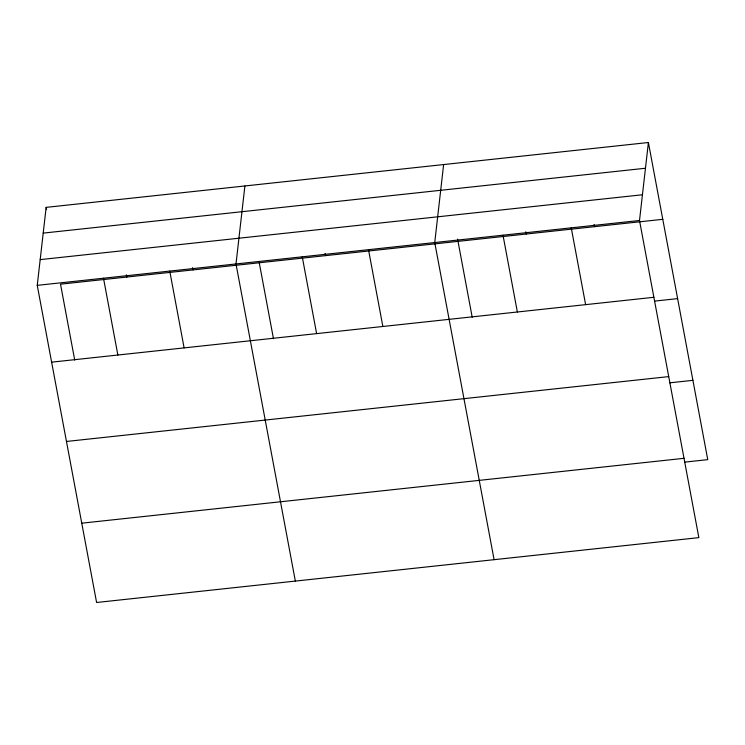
<?xml version="1.0" encoding="UTF-8"?>
<svg xmlns="http://www.w3.org/2000/svg" width="745" height="745" viewBox="0 0 745 745"><rect width="100%" height="100%" fill="white"/><g stroke="black" fill="none" stroke-linecap="round" stroke-linejoin="round"><path stroke-width="1.12" d="M648.401 142.509L639.508 220.492L698.857 537.629L96.599 602.491L37.25 285.354L46.143 207.371L648.401 142.509L707.75 459.646L684.608 462.133M244.891 185.971L235.997 263.954L295.346 581.081M443.629 164.561L434.735 242.544L494.093 559.681M43.21 233.111L645.468 168.24M40.183 259.623L642.441 194.762M37.25 285.354L639.508 220.492M662.771 219.319L60.513 284.18L74.724 360.086M51.619 362.163L653.877 297.292M654.482 301.12L677.615 298.624M66.463 441.468L668.721 376.607M669.774 382.828L692.906 380.332M81.754 523.186L684.012 458.315M594.091 224.413L594.519 226.666M571.247 227.84L585.626 304.649M525.84 231.76L526.259 234.014M502.996 235.197L517.365 311.997M457.588 239.108L472.209 317.277M368.496 249.677L382.865 326.487M325.09 253.384L325.509 255.637M302.247 256.82L316.616 333.62M259.26 262.771L273.471 338.686M192.592 267.651L193.011 269.913M169.748 271.087L184.117 347.887M126.343 274.784L126.762 277.047M103.499 278.22L117.868 355.03M46.143 207.371L46.562 209.634"/></g></svg>
